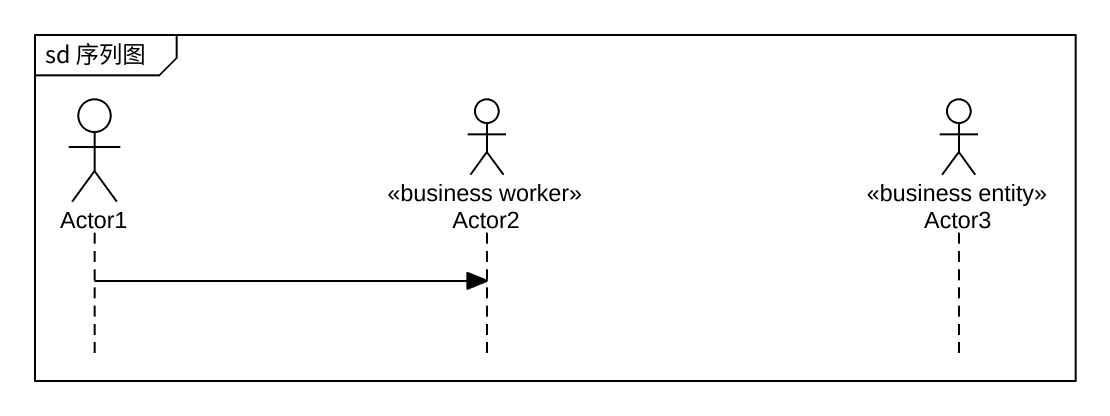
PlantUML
@startuml
mainframe sd 序列图
hide footbox
actor Actor1
actor Actor2 <<business worker>>
actor Actor3 <<business entity>>

Actor1 -> Actor2
@enduml
